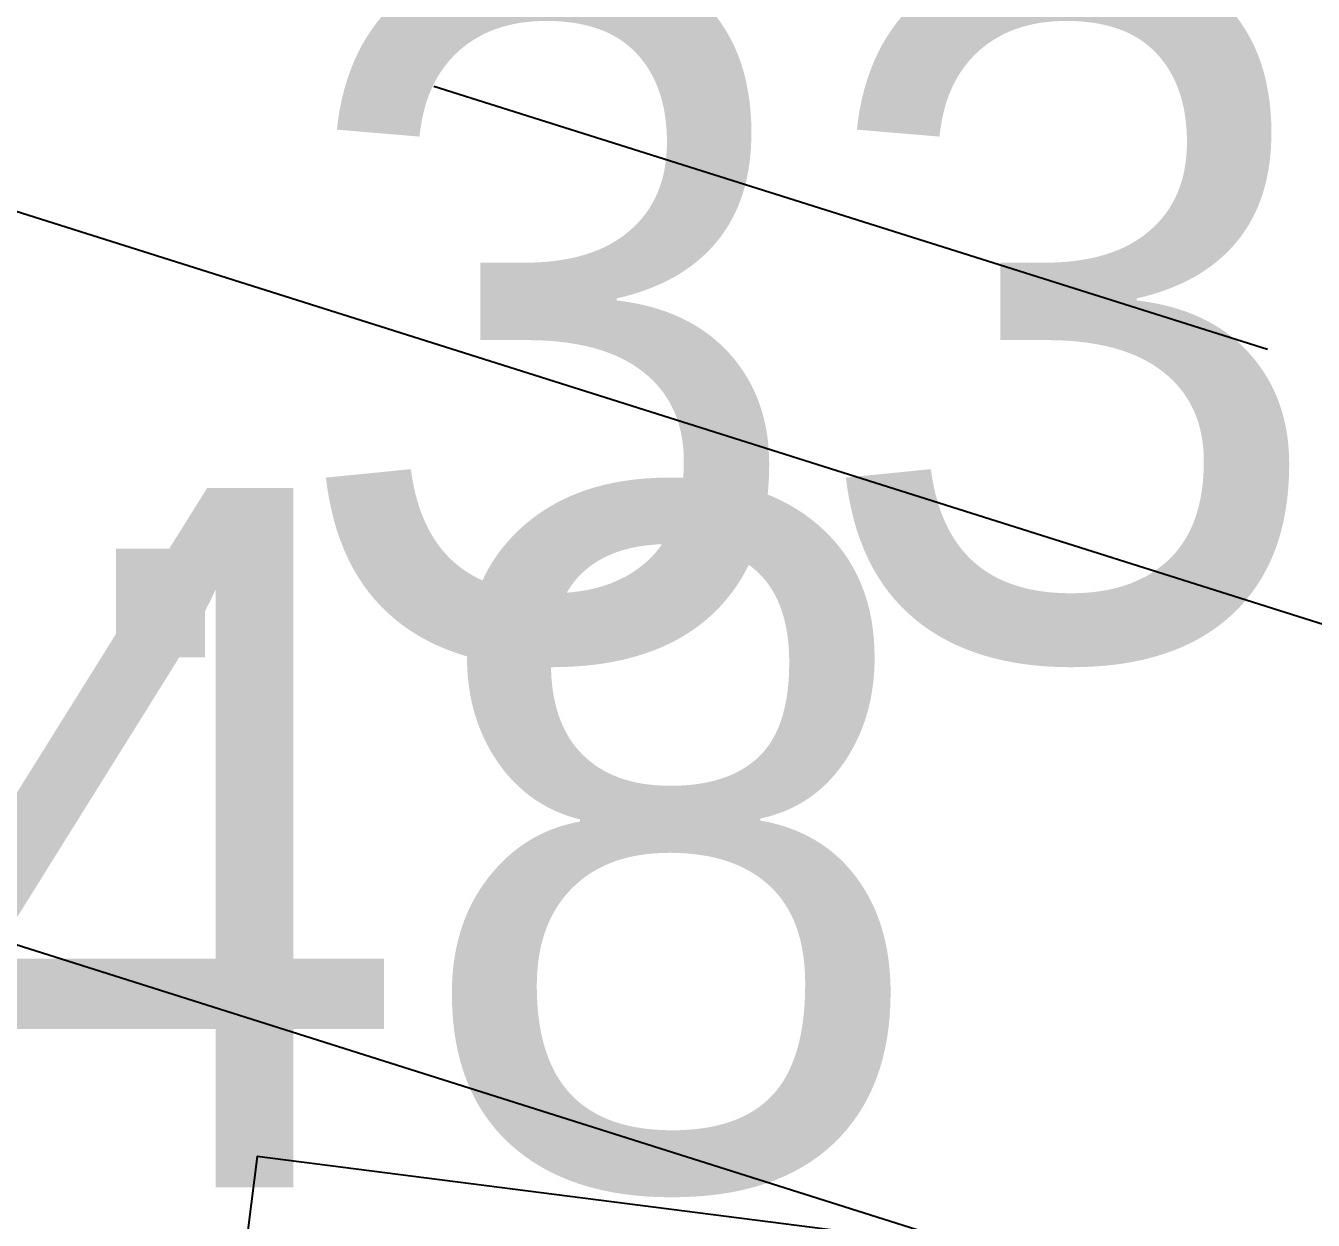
# Model space of a CAD drawing. Header units: metres. Extents: x -2743 to 126, y 13385 to 13916.
# Drawn here: x -1891.845 to -1889.635, y 13648.315 to 13650.364 of the extents above; entities that cross this region are included whole.
import ezdxf

# ---------------------------------------------------------------- set-up
doc = ezdxf.new("R2010")
doc.units = ezdxf.units.M
for name, color, linetype in [('output[1-12]_3_ДЖКХ-24_03233kl$0$Красные линии', 7, 'Continuous'), ('output[1-12]_3_ДЖКХ-24_03233tp$0$Горизонтали', 7, 'Continuous'), ('output[1-12]_3_ДЖКХ-24_03233up$0$Канализация самотёчная', 7, 'Continuous')]:
    doc.layers.add(name, color=color, linetype=linetype)

msp = doc.modelspace()

# ---------------------------------------------------------------- linework, layer by layer
at = {"layer": 'output[1-12]_3_ДЖКХ-24_03233kl$0$Красные линии'}
msp.add_lwpolyline([(-1890.304, 13648.0258), (-1888.4933, 13647.8502), (-1888.4692, 13648.099), (-1890.276, 13648.2742), (-1891.4473, 13648.4241), (-1891.4791, 13648.1761), (-1890.304, 13648.0258)], close=True, dxfattribs=at)
at = {"layer": 'output[1-12]_3_ДЖКХ-24_03233up$0$Канализация самотёчная'}
for points in [[(-1922.9052, 13659.8591), (-1886.6965, 13648.4138)], [(-1923.1279, 13658.671), (-1887.0253, 13647.2593)], [(-1891.1442, 13650.2607), (-1889.7137, 13649.8094)]]:
    msp.add_lwpolyline(points, dxfattribs=at)

# ---------------------------------------------------------------- texts
at = {"layer": 'output[1-12]_3_ДЖКХ-24_03233tp$0$Горизонтали'}
for s, p in [('152.33', (-1894.5138, 13649.2808)), ('152.48', (-1895.1987, 13648.3713))]:
    msp.add_text(s, height=1.2, dxfattribs=at).set_placement(p)

doc.saveas('drawing.dxf')
